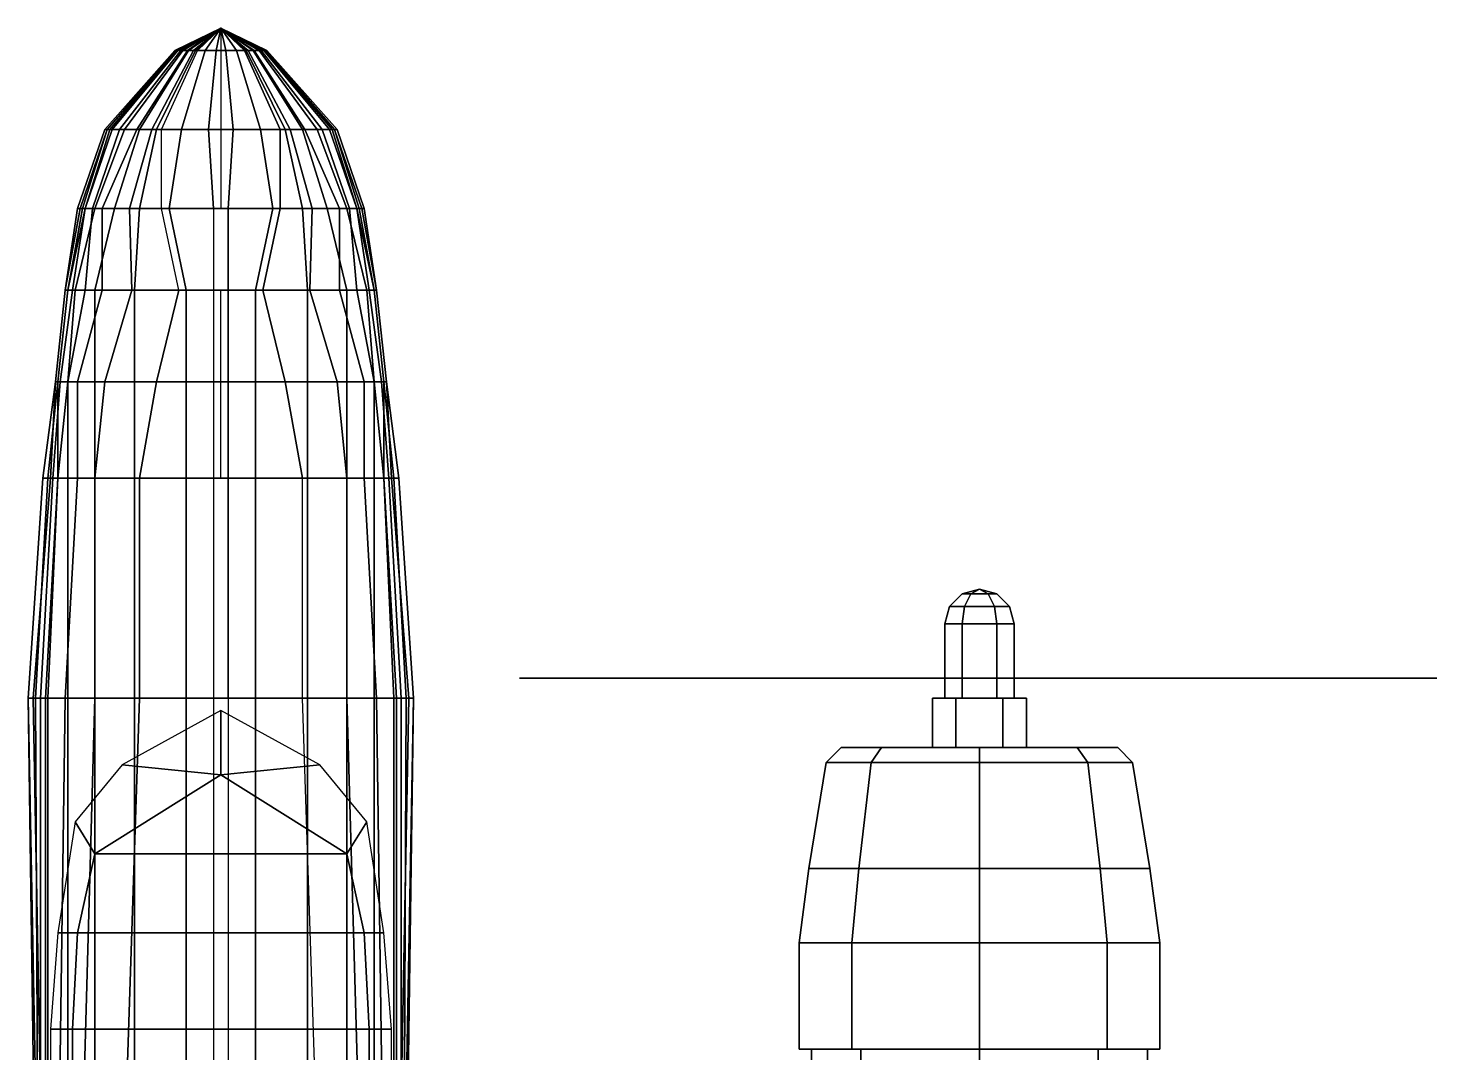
# Model space of a CAD drawing. Header units: millimetres. Extents: x -11.2 to 11.2, y -9.2 to 25.8.
# Drawn here: x -0.78 to 4.92, y 4.82 to 8.97 of the extents above; entities that cross this region are included whole.
import ezdxf

# ---------------------------------------------------------------- set-up
doc = ezdxf.new("R2010")
doc.units = ezdxf.units.MM
for name, color, linetype in [('h2', 7, 'Continuous'), ('prop', 1, 'Continuous'), ('wing1', 5, 'Continuous')]:
    doc.layers.add(name, color=color, linetype=linetype)

msp = doc.modelspace()

# ---------------------------------------------------------------- linework, layer by layer
for points in [[(0.186, 8.88, -0.13), (0.186, 8.88, -0.1933), (0, 8.97, -0.22)], [(0.1821, 8.88, -0.0944), (0.186, 8.88, -0.13), (0, 8.97, -0.22)], [(0.1742, 8.88, -0.0746), (0.1821, 8.88, -0.0944), (0, 8.97, -0.22)], [(0.1544, 8.88, -0.039), (0.1742, 8.88, -0.0746), (0, 8.97, -0.22)], [(0.1306, 8.88, -0.0113), (0.1544, 8.88, -0.039), (0, 8.97, -0.22)], [(0.1029, 8.88, 0.0085), (0.1306, 8.88, -0.0113), (0, 8.97, -0.22)], [(0.0633, 8.88, 0.0283), (0.1029, 8.88, 0.0085), (0, 8.97, -0.22)], [(0.0198, 8.88, 0.0362), (0.0633, 8.88, 0.0283), (0, 8.97, -0.22)], [(0, 8.88, 0.0362), (0.0198, 8.88, 0.0362), (0, 8.97, -0.22)], [(0.186, 8.88, -0.1933), (0.1821, 8.88, -0.225), (0, 8.97, -0.22)], [(0.1821, 8.88, -0.225), (0.1781, 8.88, -0.2408), (0, 8.97, -0.22)], [(0.1781, 8.88, -0.2408), (0.1623, 8.88, -0.2804), (0, 8.97, -0.22)], [(0.1623, 8.88, -0.2804), (0.1346, 8.88, -0.316), (0, 8.97, -0.22)], [(0.1346, 8.88, -0.316), (0.1108, 8.88, -0.3398), (0, 8.97, -0.22)], [(0.1108, 8.88, -0.3398), (0.095, 8.88, -0.3437), (0, 8.97, -0.22)], [(-0.095, 8.88, -0.3437), (0.095, 8.88, -0.3437), (0.24, 8.56, -0.68), (-0.24, 8.56, -0.68)], [(0, 8.56, 0.28), (0.05, 8.56, 0.28), (0.0198, 8.88, 0.0362), (0, 8.88, 0.0362)], [(0.05, 8.56, 0.28), (0.16, 8.56, 0.26), (0.0633, 8.88, 0.0283), (0.0198, 8.88, 0.0362)], [(0.16, 8.56, 0.26), (0.26, 8.56, 0.21), (0.1029, 8.88, 0.0085), (0.0633, 8.88, 0.0283)], [(0.28, 8.56, -0.67), (0.24, 8.56, -0.68), (0.095, 8.88, -0.3437), (0.1108, 8.88, -0.3398)], [(0.26, 8.56, 0.21), (0.33, 8.56, 0.16), (0.1306, 8.88, -0.0113), (0.1029, 8.88, 0.0085)], [(0.34, 8.56, -0.61), (0.28, 8.56, -0.67), (0.1108, 8.88, -0.3398), (0.1346, 8.88, -0.316)], [(0.33, 8.56, 0.16), (0.39, 8.56, 0.09), (0.1544, 8.88, -0.039), (0.1306, 8.88, -0.0113)], [(0.41, 8.56, -0.52), (0.34, 8.56, -0.61), (0.1346, 8.88, -0.316), (0.1623, 8.88, -0.2804)], [(0.39, 8.56, 0.09), (0.44, 8.56), (0.1742, 8.88, -0.0746), (0.1544, 8.88, -0.039)], [(0.45, 8.56, -0.42), (0.41, 8.56, -0.52), (0.1623, 8.88, -0.2804), (0.1781, 8.88, -0.2408)], [(0.44, 8.56), (0.46, 8.56, -0.05), (0.1821, 8.88, -0.0944), (0.1742, 8.88, -0.0746)], [(0.46, 8.56, -0.38), (0.45, 8.56, -0.42), (0.1781, 8.88, -0.2408), (0.1821, 8.88, -0.225)], [(0.47, 8.56, -0.3), (0.46, 8.56, -0.38), (0.1821, 8.88, -0.225), (0.186, 8.88, -0.1933)], [(0.46, 8.56, -0.05), (0.47, 8.56, -0.14), (0.186, 8.88, -0.13), (0.1821, 8.88, -0.0944)], [(0.47, 8.56, -0.14), (0.47, 8.56, -0.3), (0.186, 8.88, -0.1933), (0.186, 8.88, -0.13)], [(-0.24, 8.56, -0.68), (0.24, 8.56, -0.68), (0.24, 8.24, -1), (-0.24, 8.24, -1)], [(0, 8.24, 0.37), (0.03, 8.24, 0.37), (0.05, 8.56, 0.28), (0, 8.56, 0.28)], [(0.03, 8.24, 0.37), (0.21, 8.24, 0.34), (0.16, 8.56, 0.26), (0.05, 8.56, 0.28)], [(0.21, 8.24, 0.34), (0.33, 8.24, 0.29), (0.26, 8.56, 0.21), (0.16, 8.56, 0.26)], [(0.37, 8.24, -0.95), (0.24, 8.24, -1), (0.24, 8.56, -0.68), (0.28, 8.56, -0.67)], [(0.33, 8.24, 0.29), (0.43, 8.24, 0.21), (0.33, 8.56, 0.16), (0.26, 8.56, 0.21)], [(0.48, 8.24, -0.85), (0.37, 8.24, -0.95), (0.28, 8.56, -0.67), (0.34, 8.56, -0.61)], [(0.43, 8.24, 0.21), (0.51, 8.24, 0.09), (0.39, 8.56, 0.09), (0.33, 8.56, 0.16)], [(0.52, 8.24, -0.76), (0.48, 8.24, -0.85), (0.34, 8.56, -0.61), (0.41, 8.56, -0.52)], [(0.51, 8.24, 0.09), (0.55, 8.24, -0.03), (0.44, 8.56), (0.39, 8.56, 0.09)], [(0.55, 8.24, -0.65), (0.52, 8.24, -0.76), (0.41, 8.56, -0.52), (0.45, 8.56, -0.42)], [(0.55, 8.24, -0.03), (0.57, 8.24, -0.13), (0.46, 8.56, -0.05), (0.44, 8.56)], [(0.56, 8.24, -0.54), (0.55, 8.24, -0.65), (0.45, 8.56, -0.42), (0.46, 8.56, -0.38)], [(0.57, 8.24, -0.13), (0.58, 8.24, -0.19), (0.47, 8.56, -0.14), (0.46, 8.56, -0.05)], [(0.58, 8.24, -0.39), (0.56, 8.24, -0.54), (0.46, 8.56, -0.38), (0.47, 8.56, -0.3)], [(0.58, 8.24, -0.19), (0.58, 8.24, -0.39), (0.47, 8.56, -0.3), (0.47, 8.56, -0.14)], [(-0.24, 8.24, -1), (0.24, 8.24, -1), (0.17, 7.91, -1.07), (-0.17, 7.91, -1.07)], [(-0.03, 7.91, 0.5), (0.03, 7.91, 0.5), (0.03, 8.24, 0.37), (-0.03, 8.24, 0.37)], [(0.03, 7.91, 0.5), (0.14, 7.91, 0.49), (0.21, 8.24, 0.34), (0.03, 8.24, 0.37)], [(0.14, 7.91, 0.49), (0.35, 7.91, 0.43), (0.33, 8.24, 0.29), (0.21, 8.24, 0.34)], [(0.36, 7.91, -1.04), (0.17, 7.91, -1.07), (0.24, 8.24, -1), (0.37, 8.24, -0.95)], [(0.35, 7.91, 0.43), (0.51, 7.91, 0.33), (0.43, 8.24, 0.21), (0.33, 8.24, 0.29)], [(0.48, 7.91, -0.97), (0.36, 7.91, -1.04), (0.37, 8.24, -0.95), (0.48, 8.24, -0.85)], [(0.51, 7.91, 0.33), (0.59, 7.91, 0.21), (0.51, 8.24, 0.09), (0.43, 8.24, 0.21)], [(0.55, 7.91, -0.89), (0.48, 7.91, -0.97), (0.48, 8.24, -0.85), (0.52, 8.24, -0.76)], [(0.59, 7.91, 0.21), (0.62, 7.91, 0.12), (0.55, 8.24, -0.03), (0.51, 8.24, 0.09)], [(0.6, 7.91, -0.76), (0.55, 7.91, -0.89), (0.52, 8.24, -0.76), (0.55, 8.24, -0.65)], [(0.62, 7.91, 0.12), (0.63, 7.91, 0.04), (0.57, 8.24, -0.13), (0.55, 8.24, -0.03)], [(0.62, 7.91, -0.61), (0.6, 7.91, -0.76), (0.55, 8.24, -0.65), (0.56, 8.24, -0.54)], [(0.63, 7.91, -0.46), (0.62, 7.91, -0.61), (0.56, 8.24, -0.54), (0.58, 8.24, -0.39)], [(0.63, 7.91, 0.04), (0.63, 7.91, -0.04), (0.58, 8.24, -0.19), (0.57, 8.24, -0.13)], [(0.63, 7.91, -0.04), (0.63, 7.91, -0.46), (0.58, 8.24, -0.39), (0.58, 8.24, -0.19)], [(-0.03, 7.54, 0.55), (0.03, 7.54, 0.55), (0.03, 7.91, 0.5), (-0.03, 7.91, 0.5)], [(0, 7.91, -1.07), (0.17, 7.91, -1.07), (0.26, 7.54, -1.18), (0, 7.54, -1.19)], [(0.03, 7.54, 0.55), (0.14, 7.54, 0.54), (0.14, 7.91, 0.49), (0.03, 7.91, 0.5)], [(0.14, 7.54, 0.54), (0.35, 7.54, 0.48), (0.35, 7.91, 0.43), (0.14, 7.91, 0.49)], [(0.47, 7.54, -1.13), (0.26, 7.54, -1.18), (0.17, 7.91, -1.07), (0.36, 7.91, -1.04)], [(0.35, 7.54, 0.48), (0.51, 7.54, 0.38), (0.51, 7.91, 0.33), (0.35, 7.91, 0.43)], [(0.58, 7.54, -1.01), (0.47, 7.54, -1.13), (0.36, 7.91, -1.04), (0.48, 7.91, -0.97)], [(0.62, 7.54, -0.89), (0.58, 7.54, -1.01), (0.48, 7.91, -0.97), (0.55, 7.91, -0.89)], [(0.51, 7.54, 0.38), (0.62, 7.54, 0.24), (0.59, 7.91, 0.21), (0.51, 7.91, 0.33)], [(0.65, 7.54, -0.76), (0.62, 7.54, -0.89), (0.55, 7.91, -0.89), (0.6, 7.91, -0.76)], [(0.62, 7.54, 0.24), (0.66, 7.54, 0.12), (0.62, 7.91, 0.12), (0.59, 7.91, 0.21)], [(0.66, 7.54, -0.61), (0.65, 7.54, -0.76), (0.6, 7.91, -0.76), (0.62, 7.91, -0.61)], [(0.67, 7.54, -0.46), (0.66, 7.54, -0.61), (0.62, 7.91, -0.61), (0.63, 7.91, -0.46)], [(0.66, 7.54, 0.12), (0.67, 7.54, 0.04), (0.63, 7.91, 0.04), (0.62, 7.91, 0.12)], [(0.67, 7.54, 0.04), (0.67, 7.54, -0.04), (0.63, 7.91, -0.04), (0.63, 7.91, 0.04)], [(0.67, 7.54, -0.04), (0.67, 7.54, -0.46), (0.63, 7.91, -0.46), (0.63, 7.91, -0.04)], [(-0.03, 7.15, 0.6), (0.03, 7.15, 0.6), (0.03, 7.54, 0.55), (-0.03, 7.54, 0.55)], [(0, 7.54, -1.19), (0.26, 7.54, -1.18), (0.33, 7.15, -1.19), (0, 7.15, -1.19)], [(0.03, 7.15, 0.6), (0.14, 7.15, 0.58), (0.14, 7.54, 0.54), (0.03, 7.54, 0.55)], [(0.14, 7.15, 0.58), (0.35, 7.15, 0.53), (0.35, 7.54, 0.48), (0.14, 7.54, 0.54)], [(0.51, 7.15, -1.14), (0.33, 7.15, -1.19), (0.26, 7.54, -1.18), (0.47, 7.54, -1.13)], [(0.35, 7.15, 0.53), (0.51, 7.15, 0.44), (0.51, 7.54, 0.38), (0.35, 7.54, 0.48)], [(0.58, 7.15, -1.07), (0.51, 7.15, -1.14), (0.47, 7.54, -1.13), (0.58, 7.54, -1.01)], [(0.51, 7.15, 0.44), (0.62, 7.15, 0.35), (0.62, 7.54, 0.24), (0.51, 7.54, 0.38)], [(0.66, 7.15, -0.89), (0.58, 7.15, -1.07), (0.58, 7.54, -1.01), (0.62, 7.54, -0.89)], [(0.62, 7.15, 0.35), (0.66, 7.15, 0.29), (0.66, 7.54, 0.12), (0.62, 7.54, 0.24)], [(0.68, 7.15, -0.76), (0.66, 7.15, -0.89), (0.62, 7.54, -0.89), (0.65, 7.54, -0.76)], [(0.7, 7.15, -0.61), (0.68, 7.15, -0.76), (0.65, 7.54, -0.76), (0.66, 7.54, -0.61)], [(0.66, 7.15, 0.29), (0.69, 7.15, 0.2), (0.67, 7.54, 0.04), (0.66, 7.54, 0.12)], [(0.72, 7.15, -0.39), (0.7, 7.15, -0.61), (0.66, 7.54, -0.61), (0.67, 7.54, -0.46)], [(0.72, 7.15), (0.72, 7.15, -0.39), (0.67, 7.54, -0.46), (0.67, 7.54, -0.04)], [(0.69, 7.15, 0.2), (0.72, 7.15), (0.67, 7.54, -0.04), (0.67, 7.54, 0.04)], [(-0.03, 6.26, 0.77), (0.03, 6.26, 0.77), (0.03, 7.15, 0.6), (-0.03, 7.15, 0.6)], [(0.03, 6.26, 0.77), (0.14, 6.26, 0.76), (0.14, 7.15, 0.58), (0.03, 7.15, 0.6)], [(0.14, 6.26, 0.76), (0.35, 6.26, 0.72), (0.35, 7.15, 0.53), (0.14, 7.15, 0.58)], [(0.51, 6.26, -1.15), (0.33, 6.26, -1.18), (0.33, 7.15, -1.19), (0.51, 7.15, -1.14)], [(0.35, 6.26, 0.72), (0.51, 6.26, 0.66), (0.51, 7.15, 0.44), (0.35, 7.15, 0.53)], [(0.51, 6.26, 0.66), (0.62, 6.26, 0.58), (0.62, 7.15, 0.35), (0.51, 7.15, 0.44)], [(0.63, 6.26, -1.07), (0.51, 6.26, -1.15), (0.51, 7.15, -1.14), (0.58, 7.15, -1.07)], [(0.7, 6.26, -0.95), (0.63, 6.26, -1.07), (0.58, 7.15, -1.07), (0.66, 7.15, -0.89)], [(0.62, 6.26, 0.58), (0.71, 6.26, 0.47), (0.66, 7.15, 0.29), (0.62, 7.15, 0.35)], [(0.71, 6.26, 0.47), (0.76, 6.26, 0.33), (0.69, 7.15, 0.2), (0.66, 7.15, 0.29)], [(0.73, 6.26, -0.76), (0.7, 6.26, -0.95), (0.66, 7.15, -0.89), (0.68, 7.15, -0.76)], [(0.75, 6.26, -0.61), (0.73, 6.26, -0.76), (0.68, 7.15, -0.76), (0.7, 7.15, -0.61)], [(0.76, 6.26, 0.33), (0.78, 6.26), (0.72, 7.15), (0.69, 7.15, 0.2)], [(0.78, 6.26, -0.29), (0.75, 6.26, -0.61), (0.7, 7.15, -0.61), (0.72, 7.15, -0.39)], [(0.78, 6.26), (0.78, 6.26, -0.29), (0.72, 7.15, -0.39), (0.72, 7.15)], [(0.03, 4.13, 1.33), (0.14, 4.13, 1.32), (0.14, 6.26, 0.76), (0.03, 6.26, 0.77)], [(0.14, 4.13, 1.32), (0.35, 4.13, 1.27), (0.35, 6.26, 0.72), (0.14, 6.26, 0.76)], [(0.57, 4.13, -1.14), (0.4, 4.13, -1.21), (0.33, 6.26, -1.18), (0.51, 6.26, -1.15)], [(0.35, 4.13, 1.27), (0.51, 4.13, 1.14), (0.51, 6.26, 0.66), (0.35, 6.26, 0.72)], [(0.51, 4.13, 1.14), (0.62, 4.13, 0.88), (0.62, 6.26, 0.58), (0.51, 6.26, 0.66)], [(0.66, 4.13, -1), (0.57, 4.13, -1.14), (0.51, 6.26, -1.15), (0.63, 6.26, -1.07)], [(0.62, 4.13, 0.88), (0.71, 4.13, 0.44), (0.71, 6.26, 0.47), (0.62, 6.26, 0.58)], [(0.7, 4.13, -0.86), (0.66, 4.13, -1), (0.63, 6.26, -1.07), (0.7, 6.26, -0.95)], [(0.73, 4.13, -0.66), (0.7, 4.13, -0.86), (0.7, 6.26, -0.95), (0.73, 6.26, -0.76)], [(0.71, 4.13, 0.44), (0.72, 4.13, 0.3), (0.76, 6.26, 0.33), (0.71, 6.26, 0.47)], [(0.72, 4.13, 0.3), (0.74, 4.13, 0.05), (0.78, 6.26), (0.76, 6.26, 0.33)], [(0.74, 4.13, -0.48), (0.73, 4.13, -0.66), (0.73, 6.26, -0.76), (0.75, 6.26, -0.61)], [(0.74, 4.13, 0.05), (0.75, 4.13, -0.32), (0.78, 6.26, -0.29), (0.78, 6.26)], [(0.75, 4.13, -0.32), (0.74, 4.13, -0.48), (0.75, 6.26, -0.61), (0.78, 6.26, -0.29)], [(0, 5.95, 1), (0, 5.95, 1), (0, 6.21, 0.69), (-0.4, 5.99, 0.6)], [(0.4, 5.99, 0.6), (0, 6.21, 0.69), (0, 6.21, 0.69), (0, 5.95, 1)], [(-0.4, 5.99, 0.6), (-0.59, 5.76, 0.46), (-0.51, 5.63, 1.12), (0, 5.95, 1)], [(0.59, 5.76, 0.46), (0.4, 5.99, 0.6), (0, 5.95, 1), (0.51, 5.63, 1.12)], [(-0.51, 5.63, 1.12), (0.51, 5.63, 1.12), (0, 5.95, 1)], [(-0.59, 5.76, 0.46), (-0.66, 5.31, 0.46), (-0.58, 5.31, 1.21), (-0.51, 5.63, 1.12)], [(0.66, 5.31, 0.46), (0.59, 5.76, 0.46), (0.51, 5.63, 1.12), (0.58, 5.31, 1.21)], [(-0.58, 5.31, 1.21), (0.58, 5.31, 1.21), (0.51, 5.63, 1.12), (-0.51, 5.63, 1.12)], [(-0.66, 5.31, 0.46), (-0.69, 4.92, 0.46), (-0.6, 4.92, 1.28), (-0.58, 5.31, 1.21)], [(-0.6, 4.92, 1.28), (0.6, 4.92, 1.28), (0.58, 5.31, 1.21), (-0.58, 5.31, 1.21)], [(0.69, 4.92, 0.46), (0.66, 5.31, 0.46), (0.58, 5.31, 1.21), (0.6, 4.92, 1.28)], [(-0.69, 4.92, 0.46), (-0.69, 4.53, 0.46), (-0.6, 4.53, 1.28), (-0.6, 4.92, 1.28)], [(-0.6, 4.53, 1.28), (0.6, 4.53, 1.28), (0.6, 4.92, 1.28), (-0.6, 4.92, 1.28)], [(0.69, 4.53, 0.46), (0.69, 4.92, 0.46), (0.6, 4.92, 1.28), (0.6, 4.53, 1.28)]]:
    msp.add_3dface(points)
at = {"layer": 'h2'}
for points in [[(-0.186, 8.88, -0.1933), (-0.1821, 8.88, -0.225), (0, 8.97, -0.22)], [(-0.1821, 8.88, -0.0944), (-0.186, 8.88, -0.13), (0, 8.97, -0.22)], [(-0.186, 8.88, -0.13), (-0.186, 8.88, -0.1933), (0, 8.97, -0.22)], [(-0.1821, 8.88, -0.225), (-0.1781, 8.88, -0.2408), (0, 8.97, -0.22)], [(-0.1742, 8.88, -0.0746), (-0.1821, 8.88, -0.0944), (0, 8.97, -0.22)], [(-0.1781, 8.88, -0.2408), (-0.1623, 8.88, -0.2804), (0, 8.97, -0.22)], [(-0.1544, 8.88, -0.039), (-0.1742, 8.88, -0.0746), (0, 8.97, -0.22)], [(-0.1623, 8.88, -0.2804), (-0.1346, 8.88, -0.316), (0, 8.97, -0.22)], [(-0.1306, 8.88, -0.0113), (-0.1544, 8.88, -0.039), (0, 8.97, -0.22)], [(-0.1346, 8.88, -0.316), (-0.1108, 8.88, -0.3398), (0, 8.97, -0.22)], [(-0.1029, 8.88, 0.0085), (-0.1306, 8.88, -0.0113), (0, 8.97, -0.22)], [(-0.1108, 8.88, -0.3398), (-0.095, 8.88, -0.3437), (0, 8.97, -0.22)], [(-0.0633, 8.88, 0.0283), (-0.1029, 8.88, 0.0085), (0, 8.97, -0.22)], [(-0.095, 8.88, -0.3437), (0.095, 8.88, -0.3437), (0, 8.97, -0.22)], [(-0.0198, 8.88, 0.0362), (-0.0633, 8.88, 0.0283), (0, 8.97, -0.22)], [(0, 8.88, 0.0362), (-0.0198, 8.88, 0.0362), (0, 8.97, -0.22)], [(-0.47, 8.56, -0.3), (-0.46, 8.56, -0.38), (-0.1821, 8.88, -0.225), (-0.186, 8.88, -0.1933)], [(-0.47, 8.56, -0.14), (-0.47, 8.56, -0.3), (-0.186, 8.88, -0.1933), (-0.186, 8.88, -0.13)], [(-0.46, 8.56, -0.05), (-0.47, 8.56, -0.14), (-0.186, 8.88, -0.13), (-0.1821, 8.88, -0.0944)], [(-0.46, 8.56, -0.38), (-0.45, 8.56, -0.42), (-0.1781, 8.88, -0.2408), (-0.1821, 8.88, -0.225)], [(-0.44, 8.56), (-0.46, 8.56, -0.05), (-0.1821, 8.88, -0.0944), (-0.1742, 8.88, -0.0746)], [(-0.45, 8.56, -0.42), (-0.41, 8.56, -0.52), (-0.1623, 8.88, -0.2804), (-0.1781, 8.88, -0.2408)], [(-0.39, 8.56, 0.09), (-0.44, 8.56), (-0.1742, 8.88, -0.0746), (-0.1544, 8.88, -0.039)], [(-0.41, 8.56, -0.52), (-0.34, 8.56, -0.61), (-0.1346, 8.88, -0.316), (-0.1623, 8.88, -0.2804)], [(-0.33, 8.56, 0.16), (-0.39, 8.56, 0.09), (-0.1544, 8.88, -0.039), (-0.1306, 8.88, -0.0113)], [(-0.34, 8.56, -0.61), (-0.28, 8.56, -0.67), (-0.1108, 8.88, -0.3398), (-0.1346, 8.88, -0.316)], [(-0.26, 8.56, 0.21), (-0.33, 8.56, 0.16), (-0.1306, 8.88, -0.0113), (-0.1029, 8.88, 0.0085)], [(-0.28, 8.56, -0.67), (-0.24, 8.56, -0.68), (-0.095, 8.88, -0.3437), (-0.1108, 8.88, -0.3398)], [(-0.16, 8.56, 0.26), (-0.26, 8.56, 0.21), (-0.1029, 8.88, 0.0085), (-0.0633, 8.88, 0.0283)], [(-0.05, 8.56, 0.28), (-0.16, 8.56, 0.26), (-0.0633, 8.88, 0.0283), (-0.0198, 8.88, 0.0362)], [(0, 8.56, 0.28), (-0.05, 8.56, 0.28), (-0.0198, 8.88, 0.0362), (0, 8.88, 0.0362)], [(-0.58, 8.24, -0.19), (-0.58, 8.24, -0.39), (-0.47, 8.56, -0.3), (-0.47, 8.56, -0.14)], [(-0.58, 8.24, -0.39), (-0.56, 8.24, -0.54), (-0.46, 8.56, -0.38), (-0.47, 8.56, -0.3)], [(-0.57, 8.24, -0.13), (-0.58, 8.24, -0.19), (-0.47, 8.56, -0.14), (-0.46, 8.56, -0.05)], [(-0.55, 8.24, -0.03), (-0.57, 8.24, -0.13), (-0.46, 8.56, -0.05), (-0.44, 8.56)], [(-0.56, 8.24, -0.54), (-0.55, 8.24, -0.65), (-0.45, 8.56, -0.42), (-0.46, 8.56, -0.38)], [(-0.55, 8.24, -0.65), (-0.52, 8.24, -0.76), (-0.41, 8.56, -0.52), (-0.45, 8.56, -0.42)], [(-0.51, 8.24, 0.09), (-0.55, 8.24, -0.03), (-0.44, 8.56), (-0.39, 8.56, 0.09)], [(-0.52, 8.24, -0.76), (-0.48, 8.24, -0.85), (-0.34, 8.56, -0.61), (-0.41, 8.56, -0.52)], [(-0.43, 8.24, 0.21), (-0.51, 8.24, 0.09), (-0.39, 8.56, 0.09), (-0.33, 8.56, 0.16)], [(-0.48, 8.24, -0.85), (-0.37, 8.24, -0.95), (-0.28, 8.56, -0.67), (-0.34, 8.56, -0.61)], [(-0.33, 8.24, 0.29), (-0.43, 8.24, 0.21), (-0.33, 8.56, 0.16), (-0.26, 8.56, 0.21)], [(-0.37, 8.24, -0.95), (-0.24, 8.24, -1), (-0.24, 8.56, -0.68), (-0.28, 8.56, -0.67)], [(-0.21, 8.24, 0.34), (-0.33, 8.24, 0.29), (-0.26, 8.56, 0.21), (-0.16, 8.56, 0.26)], [(-0.03, 8.24, 0.37), (-0.21, 8.24, 0.34), (-0.16, 8.56, 0.26), (-0.05, 8.56, 0.28)], [(0, 8.24, 0.37), (-0.03, 8.24, 0.37), (-0.05, 8.56, 0.28), (0, 8.56, 0.28)], [(-0.62, 7.91, 0.12), (-0.63, 7.91, 0.04), (-0.57, 8.24, -0.13), (-0.55, 8.24, -0.03)], [(-0.63, 7.91, -0.04), (-0.63, 7.91, -0.46), (-0.58, 8.24, -0.39), (-0.58, 8.24, -0.19)], [(-0.63, 7.91, -0.46), (-0.62, 7.91, -0.61), (-0.56, 8.24, -0.54), (-0.58, 8.24, -0.39)], [(-0.63, 7.91, 0.04), (-0.63, 7.91, -0.04), (-0.58, 8.24, -0.19), (-0.57, 8.24, -0.13)], [(-0.62, 7.91, -0.61), (-0.6, 7.91, -0.76), (-0.55, 8.24, -0.65), (-0.56, 8.24, -0.54)], [(-0.59, 7.91, 0.21), (-0.62, 7.91, 0.12), (-0.55, 8.24, -0.03), (-0.51, 8.24, 0.09)], [(-0.6, 7.91, -0.76), (-0.55, 7.91, -0.89), (-0.52, 8.24, -0.76), (-0.55, 8.24, -0.65)], [(-0.51, 7.91, 0.33), (-0.59, 7.91, 0.21), (-0.51, 8.24, 0.09), (-0.43, 8.24, 0.21)], [(-0.55, 7.91, -0.89), (-0.48, 7.91, -0.97), (-0.48, 8.24, -0.85), (-0.52, 8.24, -0.76)], [(-0.35, 7.91, 0.43), (-0.51, 7.91, 0.33), (-0.43, 8.24, 0.21), (-0.33, 8.24, 0.29)], [(-0.48, 7.91, -0.97), (-0.36, 7.91, -1.04), (-0.37, 8.24, -0.95), (-0.48, 8.24, -0.85)], [(-0.36, 7.91, -1.04), (-0.17, 7.91, -1.07), (-0.24, 8.24, -1), (-0.37, 8.24, -0.95)], [(-0.14, 7.91, 0.49), (-0.35, 7.91, 0.43), (-0.33, 8.24, 0.29), (-0.21, 8.24, 0.34)], [(-0.03, 7.91, 0.5), (-0.14, 7.91, 0.49), (-0.21, 8.24, 0.34), (-0.03, 8.24, 0.37)], [(-0.66, 7.54, 0.12), (-0.67, 7.54, 0.04), (-0.63, 7.91, 0.04), (-0.62, 7.91, 0.12)], [(-0.67, 7.54, -0.04), (-0.67, 7.54, -0.46), (-0.63, 7.91, -0.46), (-0.63, 7.91, -0.04)], [(-0.67, 7.54, 0.04), (-0.67, 7.54, -0.04), (-0.63, 7.91, -0.04), (-0.63, 7.91, 0.04)], [(-0.67, 7.54, -0.46), (-0.66, 7.54, -0.61), (-0.62, 7.91, -0.61), (-0.63, 7.91, -0.46)], [(-0.66, 7.54, -0.61), (-0.65, 7.54, -0.76), (-0.6, 7.91, -0.76), (-0.62, 7.91, -0.61)], [(-0.62, 7.54, 0.24), (-0.66, 7.54, 0.12), (-0.62, 7.91, 0.12), (-0.59, 7.91, 0.21)], [(-0.65, 7.54, -0.76), (-0.62, 7.54, -0.89), (-0.55, 7.91, -0.89), (-0.6, 7.91, -0.76)], [(-0.62, 7.54, -0.89), (-0.58, 7.54, -1.01), (-0.48, 7.91, -0.97), (-0.55, 7.91, -0.89)], [(-0.51, 7.54, 0.38), (-0.62, 7.54, 0.24), (-0.59, 7.91, 0.21), (-0.51, 7.91, 0.33)], [(-0.58, 7.54, -1.01), (-0.47, 7.54, -1.13), (-0.36, 7.91, -1.04), (-0.48, 7.91, -0.97)], [(-0.35, 7.54, 0.48), (-0.51, 7.54, 0.38), (-0.51, 7.91, 0.33), (-0.35, 7.91, 0.43)], [(-0.47, 7.54, -1.13), (-0.26, 7.54, -1.18), (-0.17, 7.91, -1.07), (-0.36, 7.91, -1.04)], [(-0.14, 7.54, 0.54), (-0.35, 7.54, 0.48), (-0.35, 7.91, 0.43), (-0.14, 7.91, 0.49)], [(0, 7.91, -1.07), (-0.17, 7.91, -1.07), (-0.26, 7.54, -1.18), (0, 7.54, -1.19)], [(-0.03, 7.54, 0.55), (-0.14, 7.54, 0.54), (-0.14, 7.91, 0.49), (-0.03, 7.91, 0.5)], [(-0.69, 7.15, 0.2), (-0.72, 7.15), (-0.67, 7.54, -0.04), (-0.67, 7.54, 0.04)], [(-0.72, 7.15), (-0.72, 7.15, -0.39), (-0.67, 7.54, -0.46), (-0.67, 7.54, -0.04)], [(-0.72, 7.15, -0.39), (-0.7, 7.15, -0.61), (-0.66, 7.54, -0.61), (-0.67, 7.54, -0.46)], [(-0.7, 7.15, -0.61), (-0.68, 7.15, -0.76), (-0.65, 7.54, -0.76), (-0.66, 7.54, -0.61)], [(-0.66, 7.15, 0.29), (-0.69, 7.15, 0.2), (-0.67, 7.54, 0.04), (-0.66, 7.54, 0.12)], [(-0.68, 7.15, -0.76), (-0.66, 7.15, -0.89), (-0.62, 7.54, -0.89), (-0.65, 7.54, -0.76)], [(-0.66, 7.15, -0.89), (-0.58, 7.15, -1.07), (-0.58, 7.54, -1.01), (-0.62, 7.54, -0.89)], [(-0.62, 7.15, 0.35), (-0.66, 7.15, 0.29), (-0.66, 7.54, 0.12), (-0.62, 7.54, 0.24)], [(-0.51, 7.15, 0.44), (-0.62, 7.15, 0.35), (-0.62, 7.54, 0.24), (-0.51, 7.54, 0.38)], [(-0.58, 7.15, -1.07), (-0.51, 7.15, -1.14), (-0.47, 7.54, -1.13), (-0.58, 7.54, -1.01)], [(-0.51, 7.15, -1.14), (-0.33, 7.15, -1.19), (-0.26, 7.54, -1.18), (-0.47, 7.54, -1.13)], [(-0.35, 7.15, 0.53), (-0.51, 7.15, 0.44), (-0.51, 7.54, 0.38), (-0.35, 7.54, 0.48)], [(-0.14, 7.15, 0.58), (-0.35, 7.15, 0.53), (-0.35, 7.54, 0.48), (-0.14, 7.54, 0.54)], [(0, 7.54, -1.19), (-0.26, 7.54, -1.18), (-0.33, 7.15, -1.19), (0, 7.15, -1.19)], [(-0.03, 7.15, 0.6), (-0.14, 7.15, 0.58), (-0.14, 7.54, 0.54), (-0.03, 7.54, 0.55)], [(-0.76, 6.26, 0.33), (-0.78, 6.26), (-0.72, 7.15), (-0.69, 7.15, 0.2)], [(-0.78, 6.26), (-0.78, 6.26, -0.29), (-0.72, 7.15, -0.39), (-0.72, 7.15)], [(-0.78, 6.26, -0.29), (-0.75, 6.26, -0.61), (-0.7, 7.15, -0.61), (-0.72, 7.15, -0.39)], [(-0.71, 6.26, 0.47), (-0.76, 6.26, 0.33), (-0.69, 7.15, 0.2), (-0.66, 7.15, 0.29)], [(-0.75, 6.26, -0.61), (-0.73, 6.26, -0.76), (-0.68, 7.15, -0.76), (-0.7, 7.15, -0.61)], [(-0.73, 6.26, -0.76), (-0.7, 6.26, -0.95), (-0.66, 7.15, -0.89), (-0.68, 7.15, -0.76)], [(-0.62, 6.26, 0.58), (-0.71, 6.26, 0.47), (-0.66, 7.15, 0.29), (-0.62, 7.15, 0.35)], [(-0.7, 6.26, -0.95), (-0.63, 6.26, -1.07), (-0.58, 7.15, -1.07), (-0.66, 7.15, -0.89)], [(-0.63, 6.26, -1.07), (-0.51, 6.26, -1.15), (-0.51, 7.15, -1.14), (-0.58, 7.15, -1.07)], [(-0.51, 6.26, 0.66), (-0.62, 6.26, 0.58), (-0.62, 7.15, 0.35), (-0.51, 7.15, 0.44)], [(-0.51, 6.26, -1.15), (-0.33, 6.26, -1.18), (-0.33, 7.15, -1.19), (-0.51, 7.15, -1.14)], [(-0.35, 6.26, 0.72), (-0.51, 6.26, 0.66), (-0.51, 7.15, 0.44), (-0.35, 7.15, 0.53)], [(-0.14, 6.26, 0.76), (-0.35, 6.26, 0.72), (-0.35, 7.15, 0.53), (-0.14, 7.15, 0.58)], [(0.33, 7.15, -1.19), (-0.33, 7.15, -1.19), (-0.33, 6.26, -1.18), (0.33, 6.26, -1.18)], [(-0.03, 6.26, 0.77), (-0.14, 6.26, 0.76), (-0.14, 7.15, 0.58), (-0.03, 7.15, 0.6)], [(-0.72, 4.13, 0.3), (-0.74, 4.13, 0.05), (-0.78, 6.26), (-0.76, 6.26, 0.33)], [(-0.75, 4.13, -0.32), (-0.74, 4.13, -0.48), (-0.75, 6.26, -0.61), (-0.78, 6.26, -0.29)], [(-0.74, 4.13, 0.05), (-0.75, 4.13, -0.32), (-0.78, 6.26, -0.29), (-0.78, 6.26)], [(-0.71, 4.13, 0.44), (-0.72, 4.13, 0.3), (-0.76, 6.26, 0.33), (-0.71, 6.26, 0.47)], [(-0.74, 4.13, -0.48), (-0.73, 4.13, -0.66), (-0.73, 6.26, -0.76), (-0.75, 6.26, -0.61)], [(-0.73, 4.13, -0.66), (-0.7, 4.13, -0.86), (-0.7, 6.26, -0.95), (-0.73, 6.26, -0.76)], [(-0.62, 4.13, 0.88), (-0.71, 4.13, 0.44), (-0.71, 6.26, 0.47), (-0.62, 6.26, 0.58)], [(-0.7, 4.13, -0.86), (-0.66, 4.13, -1), (-0.63, 6.26, -1.07), (-0.7, 6.26, -0.95)], [(-0.66, 4.13, -1), (-0.57, 4.13, -1.14), (-0.51, 6.26, -1.15), (-0.63, 6.26, -1.07)], [(-0.51, 4.13, 1.14), (-0.62, 4.13, 0.88), (-0.62, 6.26, 0.58), (-0.51, 6.26, 0.66)], [(-0.57, 4.13, -1.14), (-0.4, 4.13, -1.21), (-0.33, 6.26, -1.18), (-0.51, 6.26, -1.15)], [(-0.35, 4.13, 1.27), (-0.51, 4.13, 1.14), (-0.51, 6.26, 0.66), (-0.35, 6.26, 0.72)], [(0.33, 6.26, -1.18), (-0.33, 6.26, -1.18), (-0.4, 4.13, -1.21), (0.4, 4.13, -1.21)], [(-0.14, 4.13, 1.32), (-0.35, 4.13, 1.27), (-0.35, 6.26, 0.72), (-0.14, 6.26, 0.76)], [(-0.03, 4.13, 1.33), (-0.14, 4.13, 1.32), (-0.14, 6.26, 0.76), (-0.03, 6.26, 0.77)]]:
    msp.add_3dface(points, dxfattribs=at)
at = {"layer": 'prop'}
for points in [[(3, 6.6812, 0.26), (2.9488, 6.63, 0.26), (3.0094, 6.63, 0.365), (3.035, 6.6812, 0.3206)], [(3.035, 6.6812, 0.1994), (3.0094, 6.63, 0.155), (2.9488, 6.63, 0.26), (3, 6.6812, 0.26)], [(3.07, 6.7, 0.26), (3, 6.6812, 0.26), (3.035, 6.6812, 0.3206), (3.07, 6.7, 0.26)], [(3.07, 6.7, 0.26), (3.035, 6.6812, 0.1994), (3, 6.6812, 0.26), (3.07, 6.7, 0.26)], [(3.035, 6.6812, 0.3206), (3.0094, 6.63, 0.365), (3.1306, 6.63, 0.365), (3.105, 6.6812, 0.3206)], [(3.105, 6.6812, 0.1994), (3.1306, 6.63, 0.155), (3.0094, 6.63, 0.155), (3.035, 6.6812, 0.1994)], [(3.07, 6.7, 0.26), (3.035, 6.6812, 0.3206), (3.105, 6.6812, 0.3206), (3.07, 6.7, 0.26)], [(3.07, 6.7, 0.26), (3.105, 6.6812, 0.1994), (3.035, 6.6812, 0.1994), (3.07, 6.7, 0.26)], [(3.07, 6.7, 0.26), (3.105, 6.6812, 0.3206), (3.14, 6.6812, 0.26), (3.07, 6.7, 0.26)], [(3.07, 6.7, 0.26), (3.14, 6.6812, 0.26), (3.105, 6.6812, 0.1994), (3.07, 6.7, 0.26)], [(3.105, 6.6812, 0.3206), (3.1306, 6.63, 0.365), (3.1912, 6.63, 0.26), (3.14, 6.6812, 0.26)], [(3.14, 6.6812, 0.26), (3.1912, 6.63, 0.26), (3.1306, 6.63, 0.155), (3.105, 6.6812, 0.1994)], [(2.9488, 6.63, 0.26), (2.93, 6.56, 0.26), (3, 6.56, 0.3812), (3.0094, 6.63, 0.365)], [(3.0094, 6.63, 0.155), (3, 6.56, 0.1388), (2.93, 6.56, 0.26), (2.9488, 6.63, 0.26)], [(3.0094, 6.63, 0.365), (3, 6.56, 0.3812), (3.14, 6.56, 0.3812), (3.1306, 6.63, 0.365)], [(3.1306, 6.63, 0.155), (3.14, 6.56, 0.1388), (3, 6.56, 0.1388), (3.0094, 6.63, 0.155)], [(3.1306, 6.63, 0.365), (3.14, 6.56, 0.3812), (3.21, 6.56, 0.26), (3.1912, 6.63, 0.26)], [(3.1912, 6.63, 0.26), (3.21, 6.56, 0.26), (3.14, 6.56, 0.1388), (3.1306, 6.63, 0.155)], [(3, 6.56, 0.3812), (2.93, 6.56, 0.26), (2.93, 6.26, 0.26), (3, 6.26, 0.3812)], [(2.93, 6.56, 0.26), (3, 6.56, 0.1388), (3, 6.26, 0.1388), (2.93, 6.26, 0.26)], [(3.14, 6.56, 0.3812), (3, 6.56, 0.3812), (3, 6.26, 0.3812), (3.14, 6.26, 0.3812)], [(3, 6.56, 0.1388), (3.14, 6.56, 0.1388), (3.14, 6.26, 0.1388), (3, 6.26, 0.1388)], [(3.21, 6.56, 0.26), (3.14, 6.56, 0.3812), (3.14, 6.26, 0.3812), (3.21, 6.26, 0.26)], [(3.14, 6.56, 0.1388), (3.21, 6.56, 0.26), (3.21, 6.26, 0.26), (3.14, 6.26, 0.1388)], [(1.249, 6.34, -0.826), (1.209, 6.34, -0.7567), (1.2204, 6.34, -0.7963), (1.2254, 6.34, -0.805)], [(1.2254, 6.34, -0.805), (1.2204, 6.34, -0.7963), (1.209, 6.34, -0.7567), (1.249, 6.34, -0.826)], [(1.2987, 6.34, -0.832), (1.2287, 6.34, -0.7107), (1.209, 6.34, -0.7567), (1.249, 6.34, -0.826)], [(1.249, 6.34, -0.826), (1.209, 6.34, -0.7567), (1.2287, 6.34, -0.7107), (1.2987, 6.34, -0.832)], [(1.347, 6.34, -0.8156), (1.267, 6.34, -0.6771), (1.2287, 6.34, -0.7107), (1.2987, 6.34, -0.832)], [(1.2987, 6.34, -0.832), (1.2287, 6.34, -0.7107), (1.267, 6.34, -0.6771), (1.347, 6.34, -0.8156)], [(1.347, 6.34, -0.8156), (1.267, 6.34, -0.6771), (1.5811, 6.34, -0.4611), (1.7307, 6.34, -0.6403)], [(1.7307, 6.34, -0.6403), (1.5811, 6.34, -0.4611), (1.267, 6.34, -0.6771), (1.347, 6.34, -0.8156)], [(2.0178, 6.34, -0.4976), (1.8395, 6.34, -0.2888), (1.5811, 6.34, -0.4611), (1.7307, 6.34, -0.6403)], [(1.7307, 6.34, -0.6403), (1.5811, 6.34, -0.4611), (1.8395, 6.34, -0.2888), (2.0178, 6.34, -0.4976)], [(2.0178, 6.34, -0.4976), (1.8395, 6.34, -0.2888), (2.0387, 6.34, -0.1738), (2.1737, 6.34, -0.4076)], [(2.1737, 6.34, -0.4076), (2.0387, 6.34, -0.1738), (1.8395, 6.34, -0.2888), (2.0178, 6.34, -0.4976)], [(2.2986, 6.34, -0.3239), (2.1736, 6.34, -0.1074), (2.0387, 6.34, -0.1738), (2.1737, 6.34, -0.4076)], [(2.1737, 6.34, -0.4076), (2.0387, 6.34, -0.1738), (2.1736, 6.34, -0.1074), (2.2986, 6.34, -0.3239)], [(2.6843, 6.34, -0.032), (2.6193, 6.34, 0.0806), (2.1736, 6.34, -0.1074), (2.2986, 6.34, -0.3239)], [(2.2986, 6.34, -0.3239), (2.1736, 6.34, -0.1074), (2.6193, 6.34, 0.0806), (2.6843, 6.34, -0.032)], [(2.6843, 6.34, -0.032), (2.6193, 6.34, 0.0806), (3.035, 6.34, 0.3206), (3.1, 6.34, 0.208)], [(3.1, 6.34, 0.208), (3.035, 6.34, 0.3206), (2.6193, 6.34, 0.0806), (2.6843, 6.34, -0.032)], [(2.94, 6.34, 1.37), (3.21, 6.34, 1.37), (3.2, 6.34, 1.22), (2.95, 6.34, 1.22)], [(2.95, 6.34, 1.22), (3.2, 6.34, 1.22), (3.21, 6.34, 1.37), (2.94, 6.34, 1.37)], [(2.94, 6.34, 1.37), (3.21, 6.34, 1.37), (3.21, 6.34, 1.6), (2.94, 6.34, 1.55)], [(2.94, 6.34, 1.55), (3.21, 6.34, 1.6), (3.21, 6.34, 1.37), (2.94, 6.34, 1.37)], [(2.96, 6.34, 1.87), (3.19, 6.34, 1.91), (3.21, 6.34, 1.6), (2.94, 6.34, 1.55)], [(2.94, 6.34, 1.55), (3.21, 6.34, 1.6), (3.19, 6.34, 1.91), (2.96, 6.34, 1.87)], [(3.01, 6.34, 0.74), (3.14, 6.34, 0.74), (3.2, 6.34, 1.22), (2.95, 6.34, 1.22)], [(2.95, 6.34, 1.22), (3.2, 6.34, 1.22), (3.14, 6.34, 0.74), (3.01, 6.34, 0.74)], [(2.96, 6.34, 1.87), (3.19, 6.34, 1.91), (3.16, 6.34, 2.29), (3, 6.34, 2.29)], [(3, 6.34, 2.29), (3.16, 6.34, 2.29), (3.19, 6.34, 1.91), (2.96, 6.34, 1.87)], [(3.01, 6.34, 2.34), (3.15, 6.34, 2.34), (3.16, 6.34, 2.29), (3, 6.34, 2.29)], [(3, 6.34, 2.29), (3.16, 6.34, 2.29), (3.15, 6.34, 2.34), (3.01, 6.34, 2.34)], [(3.01, 6.34, 0.26), (3.14, 6.34, 0.26), (3.14, 6.34, 0.74), (3.01, 6.34, 0.74)], [(3.01, 6.34, 0.74), (3.14, 6.34, 0.74), (3.14, 6.34, 0.26), (3.01, 6.34, 0.26)], [(3.01, 6.34, 2.34), (3.15, 6.34, 2.34), (3.12, 6.34, 2.38), (3.04, 6.34, 2.38)], [(3.04, 6.34, 2.38), (3.12, 6.34, 2.38), (3.15, 6.34, 2.34), (3.01, 6.34, 2.34)], [(3.5157, 6.34, 0.072), (3.4507, 6.34, -0.0406), (3.035, 6.34, 0.1994), (3.1, 6.34, 0.312)], [(3.1, 6.34, 0.312), (3.035, 6.34, 0.1994), (3.4507, 6.34, -0.0406), (3.5157, 6.34, 0.072)], [(3.07, 6.34, 2.39), (3.08, 6.34, 2.39), (3.12, 6.34, 2.38), (3.04, 6.34, 2.38)], [(3.04, 6.34, 2.38), (3.12, 6.34, 2.38), (3.08, 6.34, 2.39), (3.07, 6.34, 2.39)], [(3.5157, 6.34, 0.072), (3.4507, 6.34, -0.0406), (3.8364, 6.34, -0.3326), (3.9614, 6.34, -0.1161)], [(3.9614, 6.34, -0.1161), (3.8364, 6.34, -0.3326), (3.4507, 6.34, -0.0406), (3.5157, 6.34, 0.072)], [(3.9614, 6.34, -0.1161), (3.8364, 6.34, -0.3326), (3.9613, 6.34, -0.4162), (4.0963, 6.34, -0.1824)], [(4.0963, 6.34, -0.1824), (3.9613, 6.34, -0.4162), (3.8364, 6.34, -0.3326), (3.9614, 6.34, -0.1161)], [(4.2522, 6.34, -0.2724), (4.1605, 6.34, -0.5312), (3.9613, 6.34, -0.4162), (4.0963, 6.34, -0.1824)], [(4.0963, 6.34, -0.1824), (3.9613, 6.34, -0.4162), (4.1605, 6.34, -0.5312), (4.2522, 6.34, -0.2724)], [(4.2522, 6.34, -0.2724), (4.1605, 6.34, -0.5312), (4.4389, 6.34, -0.6689), (4.5193, 6.34, -0.4497)], [(4.5193, 6.34, -0.4497), (4.4389, 6.34, -0.6689), (4.1605, 6.34, -0.5312), (4.2522, 6.34, -0.2724)], [(4.863, 6.34, -0.6944), (4.783, 6.34, -0.8329), (4.4389, 6.34, -0.6689), (4.5193, 6.34, -0.4497)], [(4.5193, 6.34, -0.4497), (4.4389, 6.34, -0.6689), (4.783, 6.34, -0.8329), (4.863, 6.34, -0.6944)], [(4.863, 6.34, -0.6944), (4.783, 6.34, -0.8329), (4.8313, 6.34, -0.8493), (4.9013, 6.34, -0.728)], [(4.9013, 6.34, -0.728), (4.8313, 6.34, -0.8493), (4.783, 6.34, -0.8329), (4.863, 6.34, -0.6944)], [(4.9013, 6.34, -0.728), (4.8313, 6.34, -0.8493), (4.881, 6.34, -0.8433), (4.921, 6.34, -0.774)], [(4.921, 6.34, -0.774), (4.881, 6.34, -0.8433), (4.8313, 6.34, -0.8493), (4.9013, 6.34, -0.728)], [(4.921, 6.34, -0.774), (4.881, 6.34, -0.8433), (4.9096, 6.34, -0.8137), (4.9146, 6.34, -0.805)], [(4.9146, 6.34, -0.805), (4.9096, 6.34, -0.8137), (4.881, 6.34, -0.8433), (4.921, 6.34, -0.774)], [(2.975, 6.26, 0.4245), (2.88, 6.26, 0.26), (2.88, 6.06, 0.26), (2.975, 6.06, 0.4245)], [(2.88, 6.26, 0.26), (2.975, 6.26, 0.0955), (2.975, 6.06, 0.0955), (2.88, 6.06, 0.26)], [(2.88, 6.26, 0.26), (3.26, 6.26, 0.26), (3.165, 6.26, 0.0955), (2.975, 6.26, 0.0955)], [(2.975, 6.26, 0.4245), (3.165, 6.26, 0.4245), (3.26, 6.26, 0.26), (2.88, 6.26, 0.26)], [(3.165, 6.26, 0.4245), (2.975, 6.26, 0.4245), (2.975, 6.06, 0.4245), (3.165, 6.06, 0.4245)], [(2.975, 6.26, 0.0955), (3.165, 6.26, 0.0955), (3.165, 6.06, 0.0955), (2.975, 6.06, 0.0955)], [(3.26, 6.26, 0.26), (3.165, 6.26, 0.4245), (3.165, 6.06, 0.4245), (3.26, 6.06, 0.26)], [(3.165, 6.26, 0.0955), (3.26, 6.26, 0.26), (3.26, 6.06, 0.26), (3.165, 6.06, 0.0955)]]:
    msp.add_3dface(points, dxfattribs=at)
at = {"layer": 'wing1'}
for points in [[(2.6316, 6, -0.1784), (2.45, 6, 0.26), (2.51, 6.06, 0.26), (2.674, 6.06, -0.136)], [(2.45, 6, 0.26), (2.6316, 6, 0.6984), (2.674, 6.06, 0.656), (2.51, 6.06, 0.26)], [(2.674, 6.06, 0.656), (3.07, 6.06, 0.82), (3.466, 6.06, 0.656), (2.51, 6.06, 0.26)], [(2.51, 6.06, 0.26), (3.466, 6.06, 0.656), (3.63, 6.06, 0.26), (2.674, 6.06, -0.136)], [(3.07, 6, -0.36), (2.6316, 6, -0.1784), (2.674, 6.06, -0.136), (3.07, 6.06, -0.3)], [(2.6316, 6, 0.6984), (3.07, 6, 0.88), (3.07, 6.06, 0.82), (2.674, 6.06, 0.656)], [(2.674, 6.06, -0.136), (3.63, 6.06, 0.26), (3.466, 6.06, -0.136), (3.07, 6.06, -0.3)], [(3.5084, 6, -0.1784), (3.07, 6, -0.36), (3.07, 6.06, -0.3), (3.466, 6.06, -0.136)], [(3.07, 6, 0.88), (3.5084, 6, 0.6984), (3.466, 6.06, 0.656), (3.07, 6.06, 0.82)], [(3.69, 6, 0.26), (3.5084, 6, -0.1784), (3.466, 6.06, -0.136), (3.63, 6.06, 0.26)], [(3.5084, 6, 0.6984), (3.69, 6, 0.26), (3.63, 6.06, 0.26), (3.466, 6.06, 0.656)], [(2.6316, 6, 0.6984), (2.45, 6, 0.26), (2.38, 5.57, 0.26), (2.5821, 5.57, 0.7479)], [(2.45, 6, 0.26), (2.6316, 6, -0.1784), (2.5821, 5.57, -0.2279), (2.38, 5.57, 0.26)], [(3.07, 6, 0.88), (2.6316, 6, 0.6984), (2.5821, 5.57, 0.7479), (3.07, 5.57, 0.95)], [(2.6316, 6, -0.1784), (3.07, 6, -0.36), (3.07, 5.57, -0.43), (2.5821, 5.57, -0.2279)], [(3.5084, 6, 0.6984), (3.07, 6, 0.88), (3.07, 5.57, 0.95), (3.5579, 5.57, 0.7479)], [(3.07, 6, -0.36), (3.5084, 6, -0.1784), (3.5579, 5.57, -0.2279), (3.07, 5.57, -0.43)], [(3.69, 6, 0.26), (3.5084, 6, 0.6984), (3.5579, 5.57, 0.7479), (3.76, 5.57, 0.26)], [(3.5084, 6, -0.1784), (3.69, 6, 0.26), (3.76, 5.57, 0.26), (3.5579, 5.57, -0.2279)], [(2.5821, 5.57, 0.7479), (2.38, 5.57, 0.26), (2.34, 5.27, 0.26), (2.5538, 5.27, 0.7762)], [(2.38, 5.57, 0.26), (2.5821, 5.57, -0.2279), (2.5538, 5.27, -0.2562), (2.34, 5.27, 0.26)], [(3.07, 5.57, 0.95), (2.5821, 5.57, 0.7479), (2.5538, 5.27, 0.7762), (3.07, 5.27, 0.99)], [(2.5821, 5.57, -0.2279), (3.07, 5.57, -0.43), (3.07, 5.27, -0.47), (2.5538, 5.27, -0.2562)], [(3.5579, 5.57, 0.7479), (3.07, 5.57, 0.95), (3.07, 5.27, 0.99), (3.5862, 5.27, 0.7762)], [(3.07, 5.57, -0.43), (3.5579, 5.57, -0.2279), (3.5862, 5.27, -0.2562), (3.07, 5.27, -0.47)], [(3.76, 5.57, 0.26), (3.5579, 5.57, 0.7479), (3.5862, 5.27, 0.7762), (3.8, 5.27, 0.26)], [(3.5579, 5.57, -0.2279), (3.76, 5.57, 0.26), (3.8, 5.27, 0.26), (3.5862, 5.27, -0.2562)], [(2.5538, 5.27, 0.7762), (2.34, 5.27, 0.26), (2.34, 4.84, 0.26), (2.5538, 4.84, 0.7762)], [(2.34, 5.27, 0.26), (2.5538, 5.27, -0.2562), (2.5538, 4.84, -0.2562), (2.34, 4.84, 0.26)], [(3.07, 5.27, 0.99), (2.5538, 5.27, 0.7762), (2.5538, 4.84, 0.7762), (3.07, 4.84, 0.99)], [(2.5538, 5.27, -0.2562), (3.07, 5.27, -0.47), (3.07, 4.84, -0.47), (2.5538, 4.84, -0.2562)], [(3.5862, 5.27, 0.7762), (3.07, 5.27, 0.99), (3.07, 4.84, 0.99), (3.5862, 4.84, 0.7762)], [(3.07, 5.27, -0.47), (3.5862, 5.27, -0.2562), (3.5862, 4.84, -0.2562), (3.07, 4.84, -0.47)], [(3.8, 5.27, 0.26), (3.5862, 5.27, 0.7762), (3.5862, 4.84, 0.7762), (3.8, 4.84, 0.26)], [(3.5862, 5.27, -0.2562), (3.8, 5.27, 0.26), (3.8, 4.84, 0.26), (3.5862, 4.84, -0.2562)], [(2.5538, 4.84, 0.7762), (2.34, 4.84, 0.26), (2.39, 4.84, 0.26), (2.5892, 4.84, 0.7408)], [(2.34, 4.84, 0.26), (2.5538, 4.84, -0.2562), (2.5892, 4.84, -0.2208), (2.39, 4.84, 0.26)], [(2.5892, 4.84, 0.7408), (2.39, 4.84, 0.26), (2.39, 2.53, 0.26), (2.5892, 2.53, 0.7408)], [(2.39, 4.84, 0.26), (2.5892, 4.84, -0.2208), (2.5892, 2.53, -0.2208), (2.39, 2.53, 0.26)], [(2.5538, 4.84, -0.2562), (3.07, 4.84, -0.47), (3.07, 4.84, -0.42), (2.5892, 4.84, -0.2208)], [(3.07, 4.84, 0.99), (2.5538, 4.84, 0.7762), (2.5892, 4.84, 0.7408), (3.07, 4.84, 0.94)], [(3.07, 4.84, 0.94), (2.5892, 4.84, 0.7408), (2.5892, 2.53, 0.7408), (3.07, 2.53, 0.94)], [(2.5892, 4.84, -0.2208), (3.07, 4.84, -0.42), (3.07, 2.53, -0.42), (2.5892, 2.53, -0.2208)], [(3.5508, 4.84, 0.7408), (3.07, 4.84, 0.94), (3.07, 2.53, 0.94), (3.5508, 2.53, 0.7408)], [(3.07, 4.84, -0.42), (3.5508, 4.84, -0.2208), (3.5508, 2.53, -0.2208), (3.07, 2.53, -0.42)], [(3.07, 4.84, -0.47), (3.5862, 4.84, -0.2562), (3.5508, 4.84, -0.2208), (3.07, 4.84, -0.42)], [(3.5862, 4.84, 0.7762), (3.07, 4.84, 0.99), (3.07, 4.84, 0.94), (3.5508, 4.84, 0.7408)], [(3.75, 4.84, 0.26), (3.5508, 4.84, 0.7408), (3.5508, 2.53, 0.7408), (3.75, 2.53, 0.26)], [(3.5508, 4.84, -0.2208), (3.75, 4.84, 0.26), (3.75, 2.53, 0.26), (3.5508, 2.53, -0.2208)], [(3.5862, 4.84, -0.2562), (3.8, 4.84, 0.26), (3.75, 4.84, 0.26), (3.5508, 4.84, -0.2208)], [(3.8, 4.84, 0.26), (3.5862, 4.84, 0.7762), (3.5508, 4.84, 0.7408), (3.75, 4.84, 0.26)]]:
    msp.add_3dface(points, dxfattribs=at)

doc.saveas('drawing.dxf')
